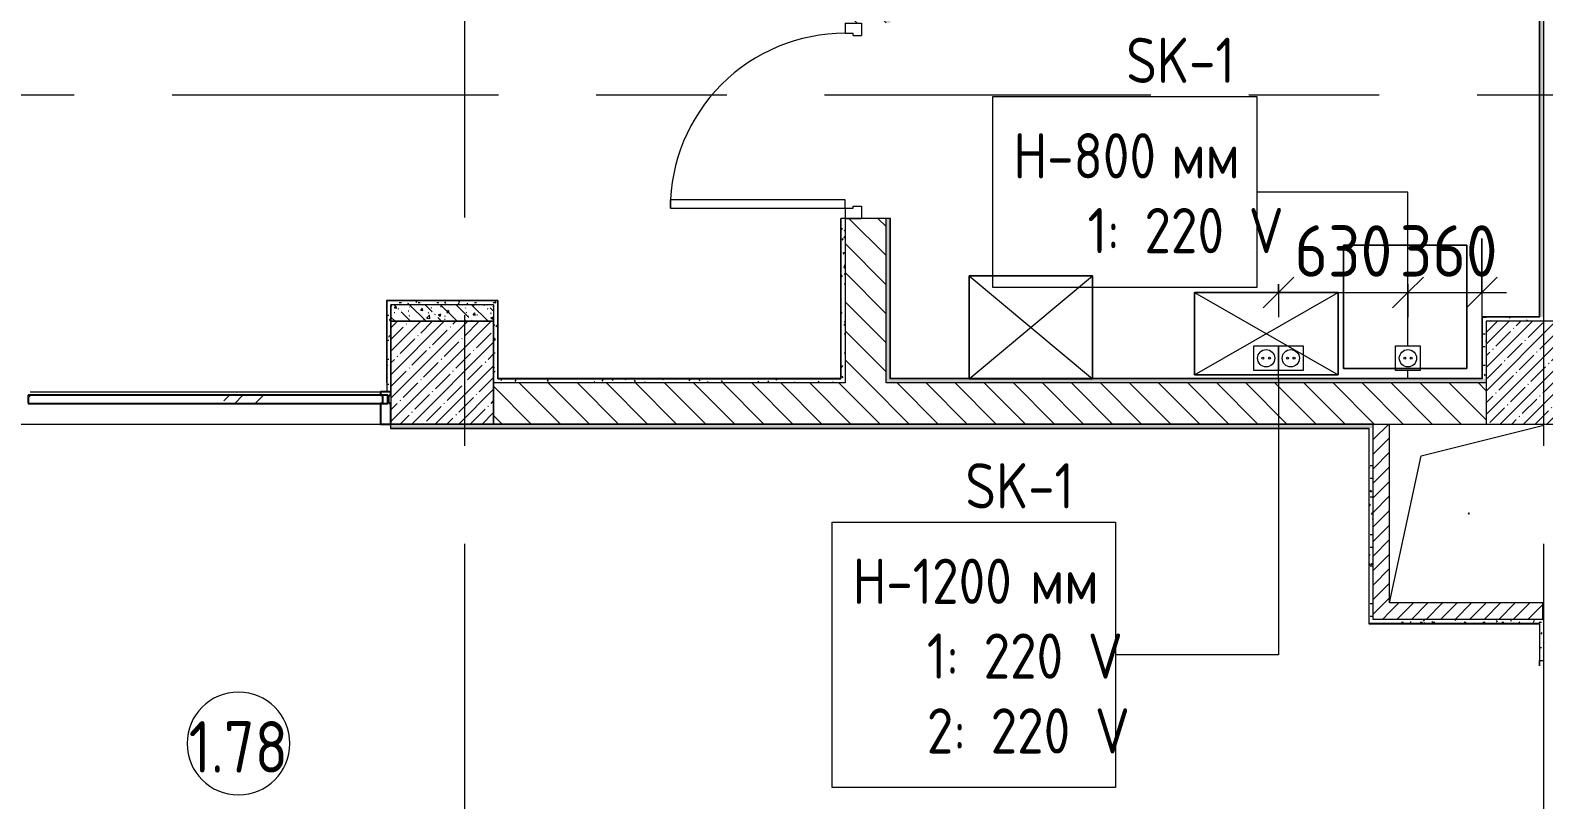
# Model space of a CAD drawing. Header units: millimetres. Extents: x 1322 to 199238, y -8553 to 29000.
# Drawn here: x 38314 to 45679, y 11573 to 15315 of the extents above; entities that cross this region are included whole.
import ezdxf

# ---------------------------------------------------------------- set-up
doc = ezdxf.new("R2010")
doc.units = ezdxf.units.MM
doc.linetypes.add('Осевая', pattern=[3175, 635, -476.25, 1587.5, -476.25])
for name, color, linetype, lineweight in [('A-ANNO-DIMS', 7, 'Continuous', 9), ('A-ANNO-DIMS-100', 7, 'Continuous', 9), ('A-AREA-IDEN', 7, 'Continuous', 9), ('A-DETL-GENF', 7, 'Continuous', 9), ('A-DOOR', 7, 'Continuous', 9), ('A-DOOR-1', 7, 'Continuous', 13), ('A-DOOR-FRAM', 7, 'Continuous', 13), ('A-GENM', 7, 'Continuous', 9), ('A-GLAZ-CURT', 7, 'Continuous', 9), ('A-GLAZ-CURT-1', 7, 'Continuous', 25), ('A-GLAZ-CWMG', 7, 'Continuous', 9), ('A-GLAZ-CWMG-1', 7, 'Continuous', 25), ('A-WALL', 7, 'Continuous', 9), ('E-ELEC-FIXT-IDEN', 7, 'Continuous', 9), ('I-WALL', 7, 'Continuous', 9), ('S-COLS', 7, 'Continuous', 9), ('Оси', 7, 'Continuous', 9), ('Оси-2', 7, 'Осевая', 9), ('Электрические приборы', 7, 'Continuous', 9)]:
    doc.layers.add(name, color=color, linetype=linetype, lineweight=lineweight)
for name, color, linetype, lineweight, true_color in [('A-WALL-1', 7, 'Continuous', 9, 0x3c3c3c), ('A-WALL-FNSH-1', 7, 'Continuous', 9, 0x3c3c3c), ('I-FURN-1', 7, 'Continuous', 9, 0xf0f0f0), ('Оси розеток', 7, 'Continuous', 9, 0xff1e23)]:
    doc.layers.add(name, color=color, linetype=linetype, lineweight=lineweight, true_color=true_color)
doc.styles.add('GOST Common_3', font='GOST_Common.ttf', dxfattribs={"width": 0.9, "height": 220})
doc.styles.add('GOST Common_4', font='GOST_Common.ttf', dxfattribs={"width": 0.9, "height": 250})
doc.styles.add('ISOCPEUR', font='isocpeur.ttf', dxfattribs={"width": 0.9, "height": 250})
doc.dimstyles.new('ISO-2_5_0_9К_БОЛЬШОЙ_1', dxfattribs={"dimscale": 304.8, "dimtxt": 248.995294, "dimasz": 0.492126, "dimexe": 0.393701, "dimexo": 0.984252, "dimgap": 0, "dimtad": 1, "dimdec": 0, "dimrnd": 10, "dimzin": 0, "dimdsep": 46, "dimtxsty": 'ISOCPEUR', "dimblk1": 'OBLIQUE', "dimblk2": 'OBLIQUE', "dimsah": 1, "dimcen": 0.09, "dimdle": 0.393701, "dimazin": 0, "dimtfac": 1, "dimtdec": 4, "dimtix": 1, "dimtmove": 0, "dimatfit": 3, "dimfxl": 1, "dimtvp": 1, "dimtolj": 1, "dimtzin": 0, "dimarcsym": 2})
doc.dimstyles.new('ISO-2_5_0_9К_БОЛЬШОЙ_2', dxfattribs={"dimscale": 304.8, "dimtxt": 248.995294, "dimasz": 0.492126, "dimexe": 0.393701, "dimexo": 0.984252, "dimgap": 0, "dimtad": 1, "dimdec": 0, "dimrnd": 10, "dimzin": 0, "dimdsep": 46, "dimtxsty": 'ISOCPEUR', "dimblk1": 'OBLIQUE', "dimblk2": 'OBLIQUE', "dimsah": 1, "dimcen": 0.09, "dimdle": 0.393701, "dimazin": 0, "dimtfac": 1, "dimtdec": 4, "dimtix": 1, "dimtmove": 2, "dimatfit": 3, "dimfxl": 1, "dimtvp": 1, "dimtolj": 1, "dimtzin": 0, "dimarcsym": 2})
pattern_1 = [(135, (-75531.33, 0), (-70.71068, -70.71068), [])]
pattern_2 = [(45, (-75531.326, 0), (-35.35534, 35.35534), [])]
pattern_3 = [(0, (-75531.326, 0), (121.92, 30.48), [10.058, -81.382, 10.058, -81.382, -487.68]), (0, (-75531.326, 0), (121.92, 30.48), [-182.88, 10.058, -172.822, 10.058, -81.382, -213.36]), (0, (-75531.326, 0), (121.92, 30.48), [-457.2, 10.058, -50.902, 10.058, -142.342]), (120, (-75485.606, 15.24), (-87.356454, 90.345817), [10.058, -81.382, 10.058, -81.382, -487.68]), (120, (-75485.606, 15.24), (-87.356454, 90.345817), [-182.88, 10.058, -172.822, 10.058, -81.382, -213.36]), (120, (-75485.606, 15.24), (-87.356454, 90.345817), [-457.2, 10.058, -50.902, 10.058, -142.342]), (240, (-75470.366, 76.2), (-34.563546, -120.825817), [10.058, -81.382, 10.058, -81.382, -487.68]), (240, (-75470.366, 76.2), (-34.563546, -120.825817), [-182.88, 10.058, -172.822, 10.058, -81.382, -213.36]), (240, (-75470.366, 76.2), (-34.563546, -120.825817), [-457.2, 10.058, -50.902, 10.058, -142.342])]

# ---------------------------------------------------------------- blocks, each defined once
blk = doc.blocks.new('110_Дверь_СКБ_1Ст_Внутренняя1 - Д-14_п_ 950x2100h_охрана-33310230-План размещения напольных электротехнических лючков и розеток 1 этажа в осях 23_1-33')
at = {"layer": 'A-DOOR'}
blk.add_arc((-412.5, 100), 850, 360, 90, dxfattribs=at)
at = {"layer": 'A-DOOR-1'}
for p, q in [((-412.5, 950), (-372.5, 950)), ((-412.5, 950), (-412.5, 100)), ((-372.5, 100), (-372.5, 950)), ((-412.5, 100), (-372.5, 100))]:
    blk.add_line(p, q, dxfattribs=at)
at = {"layer": 'A-DOOR-FRAM'}
for p, q in [((-412.5, 100), (-462.5, 100)), ((-462.5, 100), (-462.5, 20)), ((-412.5, 100), (-412.5, 60)), ((487.5, 100), (437.5, 100)), ((437.5, 100), (437.5, 60)), ((487.5, 100), (487.5, 20)), ((-402.5, 20), (-462.5, 20)), ((-412.5, 60), (-402.5, 60)), ((-402.5, 60), (-402.5, 20)), ((427.5, 60), (437.5, 60)), ((427.5, 60), (427.5, 20)), ((487.5, 20), (427.5, 20))]:
    blk.add_line(p, q, dxfattribs=at)
blk = doc.blocks.new('Системная панель - Стекло - 40мм-32354598-План размещения напольных электротехнических лючков и розеток 1 этажа в осях 23_1-33')
at = {"layer": 'A-GLAZ-CURT'}
h = blk.add_hatch(dxfattribs=at)
h.set_pattern_fill('FP_21', color=256, style=0, pattern_type=2)
h.set_pattern_definition([(225, (114810.45, 13440), (282.8427, -282.8427), [200, -600]), (225, (115010.45, 13540), (282.8427, -282.8427), [600, -200]), (225, (114610.45, 13640), (282.8427, -282.8427), [200, -600])])
h.paths.add_polyline_path([(-875, 40), (-875, 0), (875, 0), (875, 40)])
at = {"layer": 'A-GLAZ-CURT-1'}
for p, q in [((875, 40), (-875, 40)), ((-875, 40), (-875, 0)), ((-875, 0), (875, 0)), ((875, 0), (875, 40))]:
    blk.add_line(p, q, dxfattribs=at)
blk = doc.blocks.new('Прямоугольный импост - Импост структурный с накладкой - 160мм Темный-32355000-План размещения напольных электротехнических лючков и розеток 1 этажа в осях 23_1-33')
at = {"layer": 'A-GLAZ-CWMG'}
for p, q in [((113845.4, 13557), (115550, 13557)), ((113845.4, 13400), (115550, 13400))]:
    blk.add_line(p, q, dxfattribs=at)
blk = doc.blocks.new('GM_Отверстие прямоугольное _в плите_ - Отверстие-22722736-План размещения напольных электротехнических лючков и розеток 1 этажа в осях 23_1-33')
at = {"layer": 'A-GENM'}
for p, q in [((-231, 281), (365, 430)), ((-385, -435), (-231, 281)), ((365, -435), (360, -435)), ((360, -435), (365, -435))]:
    blk.add_line(p, q, dxfattribs=at)
for start, end in [(360, 180), (180, 360)]:
    blk.add_arc((0, 0), 2.5, start, end, dxfattribs=at)
blk = doc.blocks.new('BSC_Колонна _Прямоугольная - 500х500-22291386-План размещения напольных электротехнических лючков и розеток 1 этажа в осях 23_1-33')
at = {"layer": 'S-COLS'}
h = blk.add_hatch(dxfattribs=at)
h.set_pattern_fill('FP_26', color=256, style=0, pattern_type=2)
h.set_pattern_definition([(45, (-121180, -13650), (-57.024626, 57.024626), []), (45, (-121122.975, -13650), (-57.024626, 57.024626), [100.806, -20.161, 3.353, -16.808])])
h.paths.add_polyline_path([(-250, -250), (250, -250), (250, 250), (-250, 250), (-250, -33.5)])
for p, q in [((250, 250), (-250, 250)), ((-250, 250), (-250, -250)), ((250, -250), (250, 250)), ((-250, -250), (250, -250))]:
    blk.add_line(p, q, dxfattribs=at)
blk = doc.blocks.new('Прямоугольный импост - Импост структурный с накладкой - 160мм Темный-31239248-План размещения напольных электротехнических лючков и розеток 1 этажа в осях 23_1-33')
at = {"layer": 'A-GLAZ-CWMG-1'}
for p, q in [((0, 17), (-50, 17)), ((-50, 17), (-50, 0)), ((-50, 0), (-40, 0)), ((-40, 0), (-40, -40)), ((-10, -40), (-10, 0)), ((-10, 0), (0, 0)), ((0, 0), (0, 17)), ((-40, -40), (-50, -40)), ((-50, -40), (-50, -140)), ((0, -40), (-10, -40)), ((0, -140), (0, -40)), ((-50, -140), (0, -140))]:
    blk.add_line(p, q, dxfattribs=at)
blk = doc.blocks.new('Блок Розеток и Выключателей - Блок Розеток и Выключателей_SK1-V27-План размещения напольных электротехнических лючков и розеток 1 этажа в осях 23_1-33')
at = {"layer": 'A-DETL-GENF'}
for p, q in [((-60, -40), (60, -40)), ((-60, -49.9), (-60, -40)), ((-60, -160), (-60, -49.9)), ((60, -40), (60, -49.9)), ((60, -49.9), (60, -160)), ((60, -160), (-60, -160))]:
    blk.add_line(p, q, dxfattribs=at)
for centre, radius in [((0, -100), 42), ((-15.6, -100), 4.8), ((15.6, -100), 4.8)]:
    blk.add_circle(centre, radius, dxfattribs=at)
at = {"layer": 'Оси розеток'}
blk.add_line((0, 0), (0, -40), dxfattribs=at)
blk = doc.blocks.new('Блок Розеток и Выключателей - Блок Розеток и Выключателей_SK1-27368977-План размещения напольных электротехнических лючков и розеток 1 этажа в осях 23_1-33')
at = {"layer": 'A-DETL-GENF'}
for p, q in [((-120, -40), (0, -40)), ((-120, -160), (-120, -40)), ((0, -40), (120, -40)), ((0, -160), (0, -40)), ((0, -40), (0, -160)), ((120, -40), (120, -160)), ((0, -160), (-120, -160)), ((120, -160), (0, -160))]:
    blk.add_line(p, q, dxfattribs=at)
for centre, radius in [((-60, -100), 42), ((60, -100), 42), ((-75.6, -100), 4.8), ((-44.4, -100), 4.8), ((44.4, -100), 4.8), ((75.6, -100), 4.8)]:
    blk.add_circle(centre, radius, dxfattribs=at)
at = {"layer": 'Оси розеток'}
blk.add_line((0, 0), (0, -40), dxfattribs=at)
blk = doc.blocks.new('Шкаф параметрический - 1_151-25531042-План размещения напольных электротехнических лючков и розеток 1 этажа в осях 23_1-33')
at = {"layer": 'I-FURN-1'}
for p, q in [((0, 0), (600, 500)), ((0, 500), (600, 0)), ((600, 500), (0, 500)), ((0, 500), (0, 0)), ((0, 0), (0, 500)), ((0, 500), (600, 500)), ((600, 0), (600, 500)), ((600, 500), (600, 0)), ((0, 0), (600, 0)), ((600, 0), (0, 0))]:
    blk.add_line(p, q, dxfattribs=at)
blk = doc.blocks.new('Холодильник встроенный 1180 мм - 3_9-25480617-План размещения напольных электротехнических лючков и розеток 1 этажа в осях 23_1-33')
at = {"layer": 'I-FURN-1'}
for p, q in [((305.1, 329.9), (-294.9, 329.9)), ((-294.9, 329.9), (-294.9, -270.1)), ((-294.9, -270.1), (-294.9, 329.9)), ((-294.9, 329.9), (305.1, 329.9)), ((305.1, -270.1), (305.1, 329.9)), ((305.1, 329.9), (305.1, -270.1)), ((-294.9, -270.1), (305.1, -270.1)), ((305.1, -270.1), (-294.9, -270.1))]:
    blk.add_line(p, q, dxfattribs=at)
blk = doc.blocks.new('Шкаф параметрический - 1_126-25592682-План размещения напольных электротехнических лючков и розеток 1 этажа в осях 23_1-33')
at = {"layer": 'I-FURN-1'}
for p, q in [((0, 0), (700, 400)), ((0, 400), (700, 0)), ((700, 400), (0, 400)), ((0, 400), (0, 0)), ((0, 0), (0, 400)), ((0, 400), (700, 400)), ((700, 0), (700, 400)), ((700, 400), (700, 0)), ((0, 0), (700, 0)), ((700, 0), (0, 0))]:
    blk.add_line(p, q, dxfattribs=at)
blk = doc.blocks.new('Марка_Помещения - Номер-25198446-План размещения напольных электротехнических лючков и розеток 1 этажа в осях 23_1-33')
at = {"layer": 'A-AREA-IDEN'}
for start, end in [(360, 180), (180, 360)]:
    blk.add_arc((0, 0), 2.5, start, end, dxfattribs=at)
blk = doc.blocks.new('DIMBLOCK41-План размещения напольных электротехнических лючков и розеток 1 этажа в осях 23_1-33')
at = {"layer": 'A-ANNO-DIMS-100', "lineweight": 20}
for p, q in [((44388, 14039.8), (44463, 14114.8)), ((45018, 14039.8), (45093, 14114.8)), ((44388, 14039.8), (44313, 13964.8)), ((45018, 14039.8), (44943, 13964.8))]:
    blk.add_line(p, q, dxfattribs=at)
at = {"layer": 'A-ANNO-DIMS-100'}
for p, q in [((44388, 14080), (44388, 13919.8)), ((44388, 14039.8), (44388, 14080)), ((45018, 14080), (45018, 13919.8)), ((45018, 14039.8), (45018, 14080)), ((44268, 14039.8), (45018, 14039.8))]:
    blk.add_line(p, q, dxfattribs=at)
at = {"layer": 'A-ANNO-DIMS-100', "color": 0, "insert": (44466, 14366.4), "char_height": 250, "width": 568.858, "attachment_point": 1, "line_spacing_factor": 1.149209, "style": 'ISOCPEUR'}
blk.add_mtext('630', dxfattribs=at)
blk = doc.blocks.new('_Oblique')
at = {"color": 0, "linetype": 'ByBlock', "lineweight": -2}
blk.add_line((-0.5, -0.5), (0.5, 0.5), dxfattribs=at)
blk = doc.blocks.new('DIMBLOCK42-План размещения напольных электротехнических лючков и розеток 1 этажа в осях 23_1-33')
at = {"layer": 'A-ANNO-DIMS-100'}
for p, q in [((45377.7, 14303), (45377.7, 13919.8)), ((45377.7, 14039.8), (45377.7, 14303)), ((45018, 14080), (45018, 13919.8)), ((45018, 14039.8), (45018, 14080)), ((45018, 14039.8), (45497.7, 14039.8))]:
    blk.add_line(p, q, dxfattribs=at)
at = {"layer": 'A-ANNO-DIMS-100', "lineweight": 20}
for p, q in [((45018, 14039.8), (45093, 14114.8)), ((45377.7, 14039.8), (45452.7, 14114.8)), ((45018, 14039.8), (44943, 13964.8)), ((45377.7, 14039.8), (45302.7, 13964.8))]:
    blk.add_line(p, q, dxfattribs=at)
at = {"layer": 'A-ANNO-DIMS-100', "color": 0, "insert": (44978.4, 14366.4), "char_height": 250, "width": 568.858, "attachment_point": 1, "line_spacing_factor": 1.149209, "style": 'ISOCPEUR'}
blk.add_mtext('360', dxfattribs=at)

msp = doc.modelspace()

# ---------------------------------------------------------------- hatches: boundary and pattern name
at = {"layer": 'I-WALL'}
h = msp.add_hatch(dxfattribs=at)
h.set_pattern_fill('FP_31', color=256, style=0, pattern_type=2)
h.set_pattern_definition(pattern_3)
h.paths.add_polyline_path([(42478.7, 13620), (42498.7, 13620), (42498.7, 14400), (42478.7, 14400)])
h.paths.add_polyline_path([(42498.7, 15350), (42498.7, 17675), (42478.7, 17675), (42478.7, 15350)])
h.paths.add_polyline_path([(42498.7, 18655), (42498.7, 18880), (42478.7, 18880), (42478.7, 18655)])
h = msp.add_hatch(dxfattribs=at)
h.set_pattern_fill('FP_31', color=256, style=0, pattern_type=2)
h.set_pattern_definition(pattern_3)
h.paths.add_polyline_path([(45658.7, 13920), (45678.7, 13920), (45678.7, 18600), (45658.7, 18600), (45658.7, 13933)])
h = msp.add_hatch(dxfattribs=at)
h.set_pattern_fill('FP_31', color=256, style=0, pattern_type=2)
h.set_pattern_definition(pattern_3)
h.paths.add_polyline_path([(42278.7, 13620), (42278.7, 14400), (42258.7, 14400), (42258.7, 13620)])
h.paths.add_polyline_path([(42278.7, 15350), (42278.7, 16230), (42258.7, 16230), (42258.7, 15350), (42266.1, 15350)])
h = msp.add_hatch(dxfattribs=at)
h.set_pattern_fill('FP_4', color=256, style=0, pattern_type=2)
h.set_pattern_definition(pattern_1)
h.paths.add_polyline_path([(42478.7, 13600), (42478.7, 14400), (42278.7, 14400), (42278.7, 13600)])
h.paths.add_polyline_path([(42478.7, 15350), (42478.7, 16250), (42278.7, 16250), (42278.7, 15350)])
h = msp.add_hatch(dxfattribs=at)
h.set_pattern_fill('FP_31', color=256, style=0, pattern_type=2)
h.set_pattern_definition(pattern_3)
h.paths.add_polyline_path([(40068.7, 13557), (40068.7, 14000), (40048.7, 14000), (40048.7, 13557)])
h = msp.add_hatch(dxfattribs=at)
h.set_pattern_fill('FP_31', color=256, style=0, pattern_type=2)
h.set_pattern_definition(pattern_3)
h.paths.add_polyline_path([(40568.7, 13980), (40588.7, 13980), (40588.7, 14000), (40068.7, 14000), (40068.7, 13980)])
h = msp.add_hatch(dxfattribs=at)
h.set_pattern_fill('FP_6', color=256, style=0, pattern_type=2)
h.set_pattern_definition([(135, (-75531.33, 0), (-75.43415, -75.43415), [106.68, -17.78, 3.556, -17.78]), (135, (-75531.33, 75.39), (-75.43415, -75.43415), []), (50, (-75531.33, 0), (127.52922, -11.15758), [13.335, -146.685]), (355, (-75531.33, 0), (-24.66966, 133.74002), [10.668, -117.348]), (100.451, (-75520.7, -0.93), (102.85973, 122.58178), [11.333, -124.663]), (46.184, (-75531.33, 35.56), (189.75516, -29.43036), [20.002, -220.027]), (96.636, (-75515.51, 33.1), (166.1822, 173.1996), [17, -186.995]), (351.184, (-75531.33, 35.56), (166.18393, 173.19757), [16.002, -176.022]), (21, (-75513.55, 26.67), (106.130265, -71.58603), [13.335, -146.685]), (326, (-75513.55, 26.67), (43.26188, 128.93175), [10.668, -117.348]), (71.451, (-75504.7, 20.7), (149.39198, 57.34505), [11.333, -124.663]), (37.5, (-75531.326, 0), (2.162228, 59.188357), [3.353, -112.573, 3.353, -115.773, -117.792]), (37.5, (-75531.326, 0), (2.162228, 59.188357), [-235.052, 3.353, -114.44]), (7.5, (-75531.326, 0), (46.773857, 70.126152), [3.353, -64.567, 3.353, -109.906, -44.894]), (7.5, (-75531.326, 0), (46.773857, 70.126152), [-181.178, 3.353, -41.542]), (327.5, (-75570.975, 0), (94.913671, -4.010093), [3.353, -41.097, 3.353, -135.331, -184.023]), (327.5, (-75570.975, 0), (94.913671, -4.010093), [-183.134, 3.353, -180.67]), (317.5, (-75588.755, 0), (103.69057, 17.79882), [3.353, -54.432, 3.353, -88.748, -130.683]), (317.5, (-75588.755, 0), (103.69057, 17.79882), [-149.885, 3.353, -127.33])])
h.paths.add_polyline_path([(40568.7, 13900), (40568.7, 13980), (40069.1, 13980), (40069.1, 13900)])
h = msp.add_hatch(dxfattribs=at)
h.set_pattern_fill('FP_31', color=256, style=0, pattern_type=2)
h.set_pattern_definition(pattern_3)
h.paths.add_polyline_path([(40588.7, 13600), (40588.7, 13980), (40568.7, 13980), (40568.7, 13600)])
h = msp.add_hatch(dxfattribs=at)
h.set_pattern_fill('FP_31', color=256, style=0, pattern_type=2)
h.set_pattern_definition(pattern_3)
h.paths.add_polyline_path([(45398.7, 13620), (45398.7, 13920), (45378.7, 13920), (45378.7, 13620)])
h = msp.add_hatch(dxfattribs=at)
h.set_pattern_fill('FP_31', color=256, style=0, pattern_type=2)
h.set_pattern_definition(pattern_3)
h.paths.add_polyline_path([(45398.7, 13900), (45678.7, 13900), (45678.7, 13920), (45398.7, 13920)])
h = msp.add_hatch(dxfattribs=at)
h.set_pattern_fill('FP_4', color=256, style=0, pattern_type=2)
h.set_pattern_definition(pattern_1)
h.paths.add_polyline_path([(45398.7, 13400), (45398.7, 13600), (40568.7, 13600), (40568.7, 13400), (44928.7, 13400)])
h = msp.add_hatch(dxfattribs=at)
h.set_pattern_fill('FP_31', color=256, style=0, pattern_type=2)
h.set_pattern_definition(pattern_3)
h.paths.add_polyline_path([(40588.7, 13600), (42278.7, 13600), (42278.7, 13620), (40588.7, 13620)])
h = msp.add_hatch(dxfattribs=at)
h.set_pattern_fill('FP_31', color=256, style=0, pattern_type=2)
h.set_pattern_definition(pattern_3)
h.paths.add_polyline_path([(45398.7, 13600), (45398.7, 13620), (42478.7, 13620), (42478.7, 13600), (44926.2, 13600)])
h = msp.add_hatch(dxfattribs=at)
h.set_pattern_fill('FP_31', color=256, style=0, pattern_type=2)
h.set_pattern_definition(pattern_3)
h.paths.add_polyline_path([(44848.7, 13380), (44848.7, 13400), (40067.7, 13400), (40068.7, 13380), (44828.7, 13380)])
h = msp.add_hatch(dxfattribs=at)
h.set_pattern_fill('FP_31', color=256, style=0, pattern_type=2)
h.set_pattern_definition(pattern_3)
h.paths.add_polyline_path([(44828.7, 12430), (44848.7, 12430), (44848.7, 13380), (44828.7, 13379)])
h = msp.add_hatch(dxfattribs=at)
h.set_pattern_fill('FP_3', color=256, style=0, pattern_type=2)
h.set_pattern_definition(pattern_2)
h.paths.add_polyline_path([(44848.7, 12450), (44928.7, 12450), (44928.7, 13400), (44848.7, 13400)])
h = msp.add_hatch(dxfattribs=at)
h.set_pattern_fill('FP_3', color=256, style=0, pattern_type=2)
h.set_pattern_definition(pattern_2)
h.paths.add_polyline_path([(45673.7, 12450), (45673.7, 12530), (44928.7, 12530), (44928.7, 12450)])
h = msp.add_hatch(dxfattribs=at)
h.set_pattern_fill('FP_31', color=256, style=0, pattern_type=2)
h.set_pattern_definition(pattern_3)
h.paths.add_polyline_path([(45658.7, 12430), (45678.7, 12430), (45678.7, 12450), (44848.7, 12450), (44848.7, 12430), (45657.7, 12430)])
h = msp.add_hatch(dxfattribs=at)
h.set_pattern_fill('FP_31', color=256, style=0, pattern_type=2)
h.set_pattern_definition(pattern_3)
h.paths.add_polyline_path([(45678.7, 10600), (45678.7, 10800), (45658.7, 10800), (45658.7, 10600)])
h.paths.add_polyline_path([(45678.7, 12250), (45678.7, 12430), (45658.7, 12430), (45658.7, 12250)])
at = {"layer": 'S-COLS'}
h = msp.add_hatch(dxfattribs=at)
h.set_pattern_fill('FP_2', color=256, style=0, pattern_type=2)
h.set_pattern_definition([(45, (-75531.33, 0), (-57.024626, 57.024626), []), (45, (-75474.3, 0), (-57.024626, 57.024626), [100.806, -20.161, 3.353, -16.808])])
h.paths.add_polyline_path([(40068.7, 13400), (40568.7, 13400), (40568.7, 13900), (40068.7, 13900)])

# ---------------------------------------------------------------- linework, layer by layer
at = {"layer": 'A-WALL'}
for p, q in [((45658.7, 13920), (45658.7, 18580)), ((42258.7, 13620), (42258.7, 14400)), ((42498.7, 13620), (42498.7, 14400)), ((40588.7, 14000), (40588.7, 13620)), ((45378.7, 13920), (45378.7, 13620)), ((45658.7, 13920), (45398.7, 13920)), ((40588.7, 13620), (42258.7, 13620)), ((40589.7, 13621), (40589.7, 13620)), ((45378.7, 13620), (42498.7, 13620)), ((40068.7, 13380), (44828.7, 13380)), ((44828.7, 12430), (44828.7, 13380)), ((45658.7, 12430), (44828.7, 12430)), ((45658.7, 12430), (45658.7, 12250))]:
    msp.add_line(p, q, dxfattribs=at)
at = {"layer": 'A-WALL-1'}
for p, q in [((45678.7, 13900), (45678.7, 18600)), ((42498.7, 14400), (42258.7, 14400)), ((42278.7, 14400), (42278.7, 13600)), ((42478.7, 13600), (42478.7, 14400)), ((40048.7, 14000), (40048.7, 13557)), ((40049.1, 14000), (40048.7, 14000)), ((40068.7, 13557), (40068.7, 13980)), ((40568.7, 13980), (40068.7, 13980)), ((40069.1, 13980), (40069.1, 13900)), ((40568.7, 13980), (40568.7, 13400)), ((40069.1, 13900), (40568.7, 13900)), ((40048.7, 13557), (40068.7, 13557)), ((42278.7, 13600), (40568.7, 13600)), ((45398.7, 13600), (42478.7, 13600)), ((40068.7, 13400), (40067.7, 13400)), ((40067.7, 13400), (40067.7, 13380)), ((44848.7, 13400), (40068.7, 13400)), ((40568.7, 13400), (45398.7, 13400)), ((44848.7, 12450), (44848.7, 13400)), ((44928.7, 12530), (44928.7, 13400)), ((45673.7, 12530), (44928.7, 12530)), ((45673.7, 12450), (45673.7, 12530)), ((45678.7, 12450), (44848.7, 12450)), ((45678.7, 12250), (45678.7, 12450)), ((45658.7, 12250), (45678.7, 12250))]:
    msp.add_line(p, q, dxfattribs=at)
at = {"layer": 'A-WALL-FNSH-1'}
for p, q in [((45657.7, 18579), (45657.7, 13921)), ((42258.7, 14400), (42257.7, 14400)), ((42257.7, 14400), (42257.7, 13621)), ((42499.7, 14400), (42498.7, 14400)), ((42499.7, 13621), (42499.7, 14400)), ((40048.1, 14001), (40048.1, 13600)), ((40589.7, 14001), (40048.1, 14001)), ((40049.1, 13600), (40049.1, 14000)), ((40049.1, 14000), (40588.7, 14000)), ((40589.7, 13621), (40589.7, 14001)), ((45657.7, 13921), (45377.7, 13921)), ((45377.7, 13921), (45377.7, 13621)), ((45378.7, 13920), (45398.7, 13920)), ((40048.1, 13600), (40049.1, 13600)), ((42257.7, 13621), (40589.7, 13621)), ((45377.7, 13621), (42499.7, 13621)), ((40067.7, 13380), (40067.7, 13379)), ((40067.7, 13379), (44828.7, 13379)), ((44827.7, 13380), (44827.7, 12429)), ((44827.7, 12429), (45657.7, 12429)), ((45657.7, 12429), (45657.7, 12225)), ((45658.7, 12225), (45658.7, 12250)), ((45657.7, 12225), (45658.7, 12225))]:
    msp.add_line(p, q, dxfattribs=at)
at = {"layer": 'E-ELEC-FIXT-IDEN'}
for p, q in [((45018, 14528.1), (44282.3, 14528.1)), ((45018, 13780), (45018, 14528.1)), ((44388, 13620), (44388, 12277.3)), ((44388, 12277.3), (43595.1, 12277.8))]:
    msp.add_line(p, q, dxfattribs=at)
at = {"layer": 'E-ELEC-FIXT-IDEN', "flags": 128}
for points in [[(42998.7, 14992.1), (44282.3, 14992.1), (44282.3, 14064.1), (42998.7, 14064.1)], [(42216.1, 12923.3), (43595.1, 12923.3), (43595.1, 11632.3), (42216.1, 11632.3)]]:
    msp.add_lwpolyline(points, close=True, dxfattribs=at)
at = {"layer": 'S-COLS'}
for p, q in [((40568.7, 13900), (40068.7, 13900)), ((40068.7, 13900), (40068.7, 13400)), ((40568.7, 13600), (40568.7, 13900)), ((40568.7, 13400), (40568.7, 13600)), ((40068.7, 13400), (40568.7, 13400))]:
    msp.add_line(p, q, dxfattribs=at)
at = {"layer": 'Оси'}
msp.add_line((44187.7, 13400), (46687.7, 13400), dxfattribs=at)
at = {"layer": 'Оси-2'}
for p, q in [((40428.7, 593.7), (40428.7, 19415.1)), ((45678.7, 593.7), (45678.7, 19415.1)), ((9318.1, 15000), (46628.7, 15000)), ((9318.1, 13400), (44187.7, 13400))]:
    msp.add_line(p, q, dxfattribs=at)

# ---------------------------------------------------------------- block references
at = {"layer": 'A-AREA-IDEN', "xscale": 99.99999999999993, "yscale": 99.99999999999993, "zscale": 99.99999999999993}
msp.add_blockref('Марка_Помещения - Номер-25198446-План размещения напольных электротехнических лючков и розеток 1 этажа в осях 23_1-33', (39327.3, 11846.7), dxfattribs=at)
at = {"layer": 'A-DOOR', "rotation": 90}
msp.add_blockref('110_Дверь_СКБ_1Ст_Внутренняя1 - Д-14_п_ 950x2100h_охрана-33310230-План размещения напольных электротехнических лючков и розеток 1 этажа в осях 23_1-33', (42378.7, 14862.5), dxfattribs=at)
at = {"layer": 'A-GENM'}
msp.add_blockref('GM_Отверстие прямоугольное _в плите_ - Отверстие-22722736-План размещения напольных электротехнических лючков и розеток 1 этажа в осях 23_1-33', (45313.7, 12965), dxfattribs=at)
at = {"layer": 'A-GLAZ-CURT', "rotation": 180}
msp.add_blockref('Системная панель - Стекло - 40мм-32354598-План размещения напольных электротехнических лючков и розеток 1 этажа в осях 23_1-33', (39179.1, 13540), dxfattribs=at)
at = {"layer": 'A-GLAZ-CWMG'}
for name, p in [('Прямоугольный импост - Импост структурный с накладкой - 160мм Темный-32355000-План размещения напольных электротехнических лючков и розеток 1 этажа в осях 23_1-33', (-75531.3, 0)), ('Прямоугольный импост - Импост структурный с накладкой - 160мм Темный-31239248-План размещения напольных электротехнических лючков и розеток 1 этажа в осях 23_1-33', (40068.7, 13540))]:
    msp.add_blockref(name, p, dxfattribs=at)
at = {"layer": 'I-FURN-1'}
for name, p in [('Холодильник встроенный 1180 мм - 3_9-25480617-План размещения напольных электротехнических лючков и розеток 1 этажа в осях 23_1-33', (44999.3, 13940)), ('Шкаф параметрический - 1_151-25531042-План размещения напольных электротехнических лючков и розеток 1 этажа в осях 23_1-33', (42882.6, 13620)), ('Шкаф параметрический - 1_126-25592682-План размещения напольных электротехнических лючков и розеток 1 этажа в осях 23_1-33', (43979, 13640))]:
    msp.add_blockref(name, p, dxfattribs=at)
at = {"layer": 'S-COLS'}
msp.add_blockref('BSC_Колонна _Прямоугольная - 500х500-22291386-План размещения напольных электротехнических лючков и розеток 1 этажа в осях 23_1-33', (45648.7, 13650), dxfattribs=at)
at = {"layer": 'Электрические приборы', "rotation": 180}
for name, p in [('Блок Розеток и Выключателей - Блок Розеток и Выключателей_SK1-27368977-План размещения напольных электротехнических лючков и розеток 1 этажа в осях 23_1-33', (44388, 13620)), ('Блок Розеток и Выключателей - Блок Розеток и Выключателей_SK1-V27-План размещения напольных электротехнических лючков и розеток 1 этажа в осях 23_1-33', (45018, 13620))]:
    msp.add_blockref(name, p, dxfattribs=at)

# ---------------------------------------------------------------- texts
at = {"layer": 'A-AREA-IDEN', "insert": (39085.4, 11955.3), "char_height": 250, "width": 606.076, "attachment_point": 1, "style": 'GOST Common_4'}
msp.add_mtext('1.78', dxfattribs=at)
at = {"layer": 'E-ELEC-FIXT-IDEN', "char_height": 220, "attachment_point": 1, "style": 'GOST Common_3'}
for s, insert, width in [('SK-1', (43647.3, 15278.5), 656.582), ('H-800 ', (43098.7, 14814.5), 930.759), ('мм', (43866.7, 14814.5), 375.19), ('   1: 220 V', (43098.7, 14450.7), 1291.519), ('SK-1', (42864.2, 13209.6), 656.582), ('H-1200 ', (42316.1, 12745.6), 1046.202), ('мм', (43179.3, 12745.6), 375.19), ('   1: 220 V', (42316.1, 12381.8), 1291.519), ('   2: 220 V', (42316.1, 12018), 1342.025)]:
    msp.add_mtext(s, dxfattribs=dict(at, insert=insert, width=width))

# ---------------------------------------------------------------- dimensions: what is measured, and where the dimension line sits
at = {"layer": 'A-ANNO-DIMS'}
dim = msp.add_linear_dim(base=(45018, 14039.8), p1=(44388, 13780), p2=(45018, 13780), dimstyle='ISO-2_5_0_9К_БОЛЬШОЙ_1', override={"dimpost": '<>', "dimfxl": 630}, dxfattribs=at)
dim.commit()
dim.dimension.update_dxf_attribs({"geometry": 'DIMBLOCK41-План размещения напольных электротехнических лючков и розеток 1 этажа в осях 23_1-33', "text_midpoint": (44703, 14164.8)})
dim = msp.add_linear_dim(base=(45377.7, 14039.8), p1=(45018, 13780), p2=(45377.7, 14003), dimstyle='ISO-2_5_0_9К_БОЛЬШОЙ_2', override={"dimpost": '<>', "dimfxl": 423.153797}, dxfattribs=at)
dim.commit()
dim.dimension.update_dxf_attribs({"geometry": 'DIMBLOCK42-План размещения напольных электротехнических лючков и розеток 1 этажа в осях 23_1-33', "text_midpoint": (45262.8, 14199.7), "dimtype": 160})

doc.saveas('drawing.dxf')
